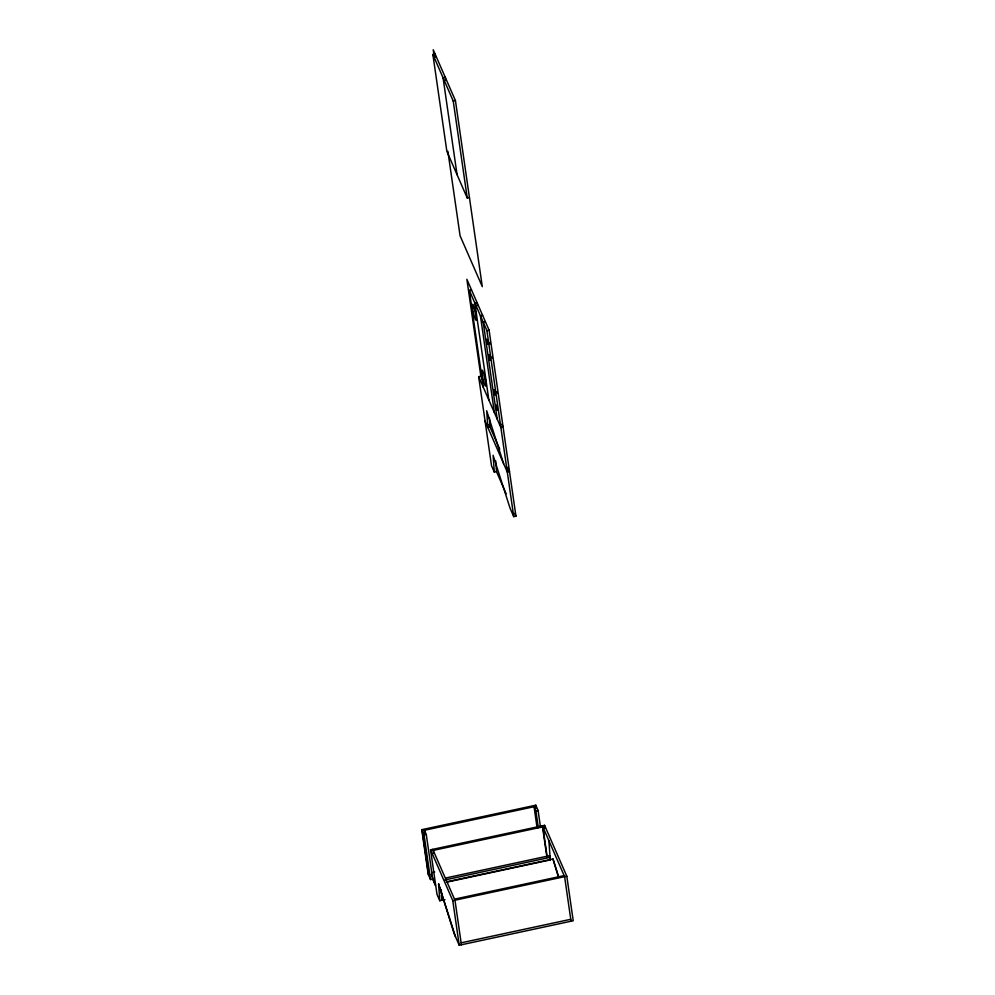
<?xml version="1.0" encoding="UTF-8"?>
<svg xmlns="http://www.w3.org/2000/svg" width="995" height="995" viewBox="0 0 995 995"><rect width="100%" height="100%" fill="white"/><g stroke="black" fill="none" stroke-linecap="round" stroke-linejoin="round"><path stroke-width="1.49" d="M490.013 343.897L490 342.603M469.429 197.507L467.227 197.968L446.867 151.352L432.875 54.464L435.076 53.991L435.512 57.063M432.875 54.464L453.247 101.08L455.436 100.607L482.289 286.647L460.076 235.778L447.874 151.252M483.296 387.242L469.304 290.353L471.493 289.881M482.612 315.303L480.411 315.776L494.403 412.676M485.386 321.671L483.197 322.144L497.177 419.032M469.304 290.353L486.903 330.614L489.092 330.141L515.945 516.181L513.743 516.641L510.049 508.171L493.11 455.312L494.304 472.14L496.493 471.667L506.181 493.843M494.304 472.14L491.53 465.784L478.657 376.645L480.859 376.172L483.172 381.471M431.196 874.319L435.487 885.438L432.713 879.082L430.512 879.555L428.198 874.257L421.768 829.681L535.783 805.204L538.096 810.502L540.534 827.405M536.243 806.261L422.228 830.75L428.671 875.314M421.768 829.681L424.081 834.979L426.283 834.519L432.713 879.082M537.126 828.039L534.054 806.734L535.907 810.962L538.096 810.502M444.976 899.629L439.778 900.749L437.004 894.393L430.561 849.817L544.576 825.328L566.802 876.197L573.232 920.761L459.217 945.25L454.155 933.658L438.584 883.908L455.511 936.768M431.954 872.615L434.691 872.018M445.934 877.951L549.551 855.688L550.086 857.354L444.964 879.941M446.357 881.868L552.984 858.971L558.842 877.354M446.78 882.155L550.409 859.891M454.516 899.144L564.14 875.6M430.561 849.817L452.787 900.674L566.802 876.197M461.133 942.837L570.757 919.293M455.436 100.607L433.223 49.75L434.106 55.907M489.092 330.141L466.866 279.284L480.859 376.172M501.841 424.206L503.072 427.029L500.883 427.502L478.657 376.645M488.955 424.554L499.751 449.267M507.661 467.364L509.502 471.605L507.313 472.078L485.1 421.208M514.701 513.345L515.945 516.181M542.387 825.8L564.6 876.657L571.043 921.233M426.283 834.519L424.43 830.278L424.865 833.325M432.763 849.344L454.976 900.214L461.406 944.777M503.607 463.595L486.679 410.736L487.873 427.576L490.062 427.104L489.416 417.912M558.494 877.391L552.984 858.971M492.003 356.857L492.239 358.101M497.04 391.731L497.264 392.988M486.903 330.614L513.743 516.641M453.247 101.08L467.227 197.968M445.698 80.371L445.262 77.299L443.061 77.772L457.053 174.66M477.5 305.664L477.053 302.592L474.864 303.065L488.844 399.953M544.576 825.328L545.024 828.4M547.238 857.317L542.847 826.857L433.223 850.402L433.658 853.449M542.822 828.847L546.553 854.73M535.783 805.204L536.23 808.276M535.907 810.962L538.32 827.716M452.787 900.674L459.217 945.25M424.081 834.979L430.512 879.555M548.904 840.738L550.285 860.265M549.551 855.688L549.862 860.053M495.734 460.959L496.493 471.667M441.208 889.567L441.967 900.276L441.481 895.438M438.584 883.908L439.778 900.749M476.219 314.669A8.184 0.97 77.9 0 1 474.839 307.903M486.058 381.794A8.184 0.97 77.9 0 1 485.386 379.182M485.075 377.814A8.184 0.97 77.9 0 1 484.54 375.053M486.754 339.394L487.811 344.357L486.754 339.394M488.993 354.892L490.05 359.867L488.993 354.892M494.017 389.779L495.087 394.741L494.017 389.779M496.256 405.276L497.326 410.251L496.256 405.276M472.637 308.363A8.184 0.97 77.9 0 0 476.033 320.216A8.184 0.97 77.9 0 0 474.279 308.052A8.184 0.97 77.9 0 0 472.637 308.363M482.152 374.257A8.184 0.97 77.9 0 0 485.548 386.097A8.184 0.97 77.9 0 0 483.794 373.933A8.184 0.97 77.9 0 0 482.152 374.257"/></g></svg>
